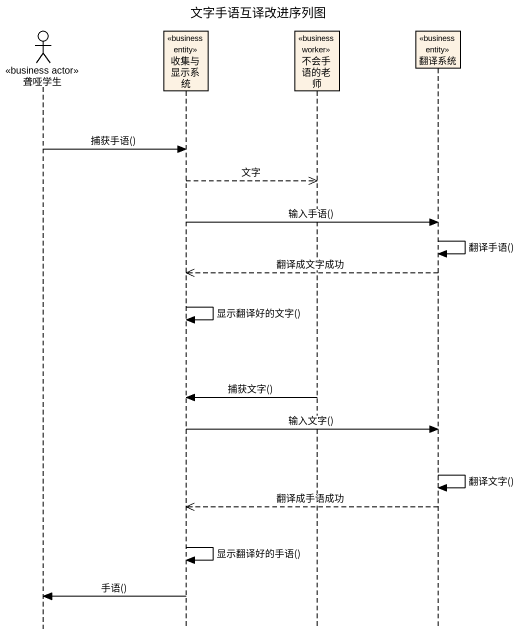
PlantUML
@startuml
title 文字手语互译改进序列图
hide footbox
actor 聋哑学生 <<business actor>>
participant 收集与显示系统 <<business entity>>
participant 不会手语的老师 <<business worker>>
participant 翻译系统 <<business entity>>

聋哑学生 -> 收集与显示系统 : 捕获手语()
收集与显示系统 -->> 不会手语的老师 : 文字
收集与显示系统 -> 翻译系统 : 输入手语()
翻译系统 -> 翻译系统 : 翻译手语()
翻译系统 -->> 收集与显示系统 : 翻译成文字成功
收集与显示系统 -> 收集与显示系统 : 显示翻译好的文字()
不会手语的老师 -> 收集与显示系统 : 捕获文字()
收集与显示系统 -> 翻译系统 : 输入文字()
翻译系统 -> 翻译系统 : 翻译文字()
翻译系统 -->> 收集与显示系统 : 翻译成手语成功
收集与显示系统 -> 收集与显示系统 : 显示翻译好的手语()
收集与显示系统 -> 聋哑学生 : 手语()
@enduml
